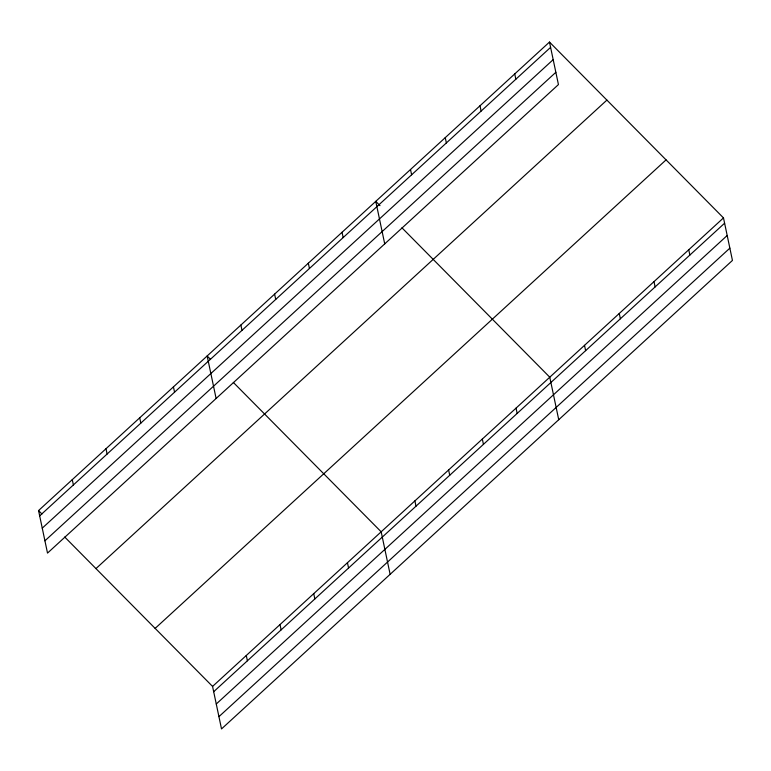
<?xml version="1.0" encoding="UTF-8"?>
<svg xmlns="http://www.w3.org/2000/svg" width="771" height="771" viewBox="0 0 771 771"><rect width="100%" height="100%" fill="white"/><g stroke="black" fill="none" stroke-linecap="round" stroke-linejoin="round"><path stroke-width="1.16" d="M549.482 42.068L558.435 84.579L47.513 553.096L38.55 510.575L549.482 42.068L723.487 217.904L732.45 260.425L221.518 728.932L212.565 686.421L64.725 537.03M39.668 515.876L550.59 47.368M42.251 528.154L553.183 59.646M44.92 540.808L555.852 72.301M95.97 568.603L606.902 100.095M155.135 628.394L666.067 159.876M212.565 686.421L723.487 217.904M213.683 691.712L724.605 223.204M216.266 704L727.198 235.492M218.935 716.654L729.858 248.146M379.987 205.626L375.766 201.356L384.719 243.877M401.942 227.811L549.771 377.202L558.734 419.713M210.531 359.382L207.158 355.971L216.111 398.482M233.334 382.426L381.173 531.807L390.126 574.328M38.55 510.575L41.923 513.987M688.744 249.765L689.862 255.066M654.001 281.627L655.119 286.928M619.258 313.489L620.376 318.78M584.514 345.341L585.632 350.641M514.739 73.929L515.847 79.23M479.996 105.781L481.104 111.082M516.05 408.119L517.168 413.42M445.252 137.643L446.361 142.943M482.328 439.046L483.446 444.347M410.509 169.504L411.618 174.805M448.616 469.963L449.724 475.264M414.894 500.89L416.003 506.19M342.045 232.283L343.162 237.584M308.323 263.2L309.441 268.501M347.451 562.734L348.569 568.034M274.601 294.127L275.719 299.427M313.73 593.651L314.847 598.951M240.88 325.044L241.998 330.345M280.008 624.577L281.126 629.868M246.286 655.495L247.404 660.795M173.436 386.888L174.554 392.188M139.715 417.815L140.833 423.115M105.993 448.732L107.111 454.032M72.272 479.658L73.39 484.959"/></g></svg>
